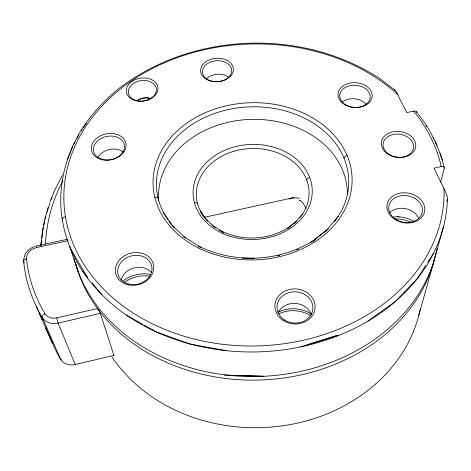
<?xml version="1.0" encoding="UTF-8"?>
<svg xmlns="http://www.w3.org/2000/svg" width="471" height="471" viewBox="0 0 471 471"><rect width="100%" height="100%" fill="white"/><g stroke="black" fill="none" stroke-linecap="round" stroke-linejoin="round"><path stroke-width="0.71" d="M41.012 245.438L42.531 230.955M41.042 245.468L41.254 242.118L41.077 244.873M42.626 230.354L44.904 218.785L48.054 207.47M440.673 182.354L444.306 168.147A193.398 153.917 -1.8 0 0 435.01 141.577M446.826 201.294L447.397 199.209A1.866 0.654 76.7 0 0 447.426 198.32L447.421 198.22A4.887 1.707 76.8 0 0 446.997 196.224L446.861 195.689M418.831 315.246L434.403 259.362M435.675 254.776L443.623 226.263M49.944 201.912L54.336 191.038L62.372 175.365M67.294 159.528L72.822 145.663L80.064 132.063C90.797 114.547 104.974 99.346 121.177 86.764M24.763 254.935C26.77 250.749 30.727 247.711 35.125 246.386M425.796 265.356L417.524 278.361L395.422 301.411L367.945 321.104M427.762 262.259L433.673 252.968M338.237 216.213L327.439 229.365L313.374 240.64M302.429 214.046L295.988 221.617L287.757 228.064M313.233 240.858L327.263 229.607M287.64 228.282L295.841 221.859M121.4 86.599C195.371 31.681 303.771 28.289 380.698 79.246L395.646 90.691L406.767 112.593L413.65 111.127A3.85 2.231 -26.5 0 1 416.764 112.781M310.307 242.706L315.605 239.244M289.112 198.939L289.771 198.603M313.592 240.528C280.057 261.599 236.089 263.866 200.352 246.975M287.946 227.946C268.558 239.922 243.342 241.229 222.701 231.679M307.116 344.966L338.231 335.164L300.716 346.862M36.738 246.392A3.686 0.424 77.5 0 0 36.455 247.605A11.434 9.079 -20.7 0 0 26.547 258.885A189.854 156.166 -5.4 0 0 44.945 313.668A11.916 9.85 -23.1 0 0 56.844 317.848L97.468 308.564A4.062 0.612 57.2 0 1 100.5 313.657M67.547 239.209L36.455 246.033M36.455 247.605L68.218 240.622M204.426 217.308L293.945 197.549M444.341 168.135A4.045 2.131 -25.2 0 0 441.186 166.569L433.979 168.153L443.994 188.594A190.154 150.991 -1.8 0 1 203.519 341.169A190.154 150.991 -1.8 0 1 93.287 116.119A190.154 150.991 -1.8 0 1 398.001 94.689M242.188 258.026L254.375 258.344M228.411 375.263L264.007 376.276L224.32 375.057M226.104 350.66L189.854 343.96L156.29 331.955L144.309 325.214M126.646 315.282L143.043 324.501M213.805 226.321L222.871 231.773M185.032 237.49L200.552 247.063M299.073 200.098L299.862 200.717M215.276 227.67L206.351 219.551M172.474 225.703L185.209 237.714M82.743 271.361L87.765 277.496M92.328 283.065L101.913 294.769M416.541 111.78L425.448 123.92L429.899 131.103L437.088 145.415M206.528 219.798L200.982 212.032L204.161 217.113L200.216 210.714M163.543 212.545L172.68 225.95M71.003 249.389L87.706 278.025M36.467 306.703L52.687 343.683L45.587 327.427L48.319 333.721M39.334 313.244L42.107 319.644M24.268 262.989L23.691 261.646A15.19 12.081 -20.8 0 1 25.028 255.258M69.508 246.045L78.845 273.463M440.02 152.851L442.434 160.287M413.65 111.127A190.154 150.991 -1.8 0 1 441.186 166.563M443.976 188.683A22.496 7.707 76.7 0 1 446.897 195.642M447.397 199.209A193.398 153.917 -1.8 0 1 217.808 349.641A193.398 153.917 -1.8 0 1 72.775 146.628M73.712 144.638A193.398 153.917 -1.8 0 1 75.019 142.006M76.732 138.751A193.398 153.917 -1.8 0 1 78.898 134.9M81.406 130.75A193.398 153.917 -1.8 0 1 82.154 129.578M83.29 127.829A193.398 153.917 -1.8 0 1 86.446 123.243M425.996 125.527A193.398 153.917 -1.8 0 1 426.761 126.723M433.126 137.779A193.398 153.917 -1.8 0 1 433.767 139.039M62.278 219.763A3.98 2.361 -8.9 0 1 65.41 216.648M394.421 89.837A4.18 1.319 79.4 0 1 395.01 90.055M437.094 248.523A184.726 150.52 -1.7 0 1 258.938 376.476A184.726 150.52 -1.7 0 1 74.047 258.673M154.806 197.249A3.114 1.878 -13.4 0 1 158.179 198.444M167.611 219.498A96.172 76.043 -1.9 0 1 255.729 106.799A96.172 76.043 -1.9 0 1 334.475 221.711M328.799 228.294A96.172 76.043 -1.9 0 1 324.872 232.121M315.211 239.798A96.172 76.043 -1.9 0 1 312.874 241.364M298.384 249.171A96.172 76.043 -1.9 0 1 296.547 249.96M279.798 255.47A96.172 76.043 -1.9 0 1 277.784 255.947M200.764 247.569A96.172 76.043 -1.9 0 1 198.244 246.28M185.439 238.132A96.172 76.043 -1.9 0 1 183.325 236.471M174.076 227.74A96.172 76.043 -1.9 0 1 168.789 221.193M343.989 158.079A3.073 1.778 -22.8 0 1 347.109 155.518M158.733 200.658A94.424 75.407 -1.8 0 1 250.484 119.41A94.424 75.407 -1.8 0 1 347.345 194.523M194.441 202.771A3.026 1.79 -15.3 0 1 197.608 203.919M202.501 214.735A56.426 45.075 -1.9 0 1 218.691 158.009A56.426 45.075 -1.9 0 1 291.166 160.152A56.426 45.075 -1.9 0 1 299.98 217.62M297.036 220.928A56.426 45.075 -1.9 0 1 294.234 223.601M290.101 226.887A56.426 45.075 -1.9 0 1 287.31 228.771M223.672 232.568A56.426 45.075 -1.9 0 1 219.445 230.378M214.423 227.14A56.426 45.075 -1.9 0 1 211.856 225.15M207.67 221.258A56.426 45.075 -1.9 0 1 203.725 216.525M306.751 180.028A3.003 1.731 -20.8 0 1 309.724 177.561M300.009 200.269A28.077 16.208 -82 0 1 306.015 208.859M293.109 198.226A33.412 17.657 -89.7 0 1 299.25 198.456M290.001 199.145A34.607 16.609 73 0 1 292.933 197.455M278.149 312.285A30.468 27.1 5.5 0 1 311.078 313.869M397.595 216.395A30.827 24.875 11.5 0 1 399.019 216.472M393.415 216.966A28.955 23.338 11.5 0 1 413.785 221.205M278.114 312.909A17.568 15.437 4.8 0 1 295.164 303.406A17.568 15.437 4.8 0 1 311.278 314.693M389.817 212.592A16.662 13.235 10.9 0 1 405.937 208.718A16.662 13.235 10.9 0 1 418.801 218.885M123.166 281.016A29.473 25.14 -15.2 0 1 150.755 274.475M342.6 101.836A14.96 11.016 4.1 0 1 366.25 104.491M206.475 78.881A14.365 10.433 -4.1 0 1 228.653 77.273M98.098 157.267A15.355 11.698 -11.9 0 1 123.237 151.968M121.129 280.18A16.974 14.289 -14.6 0 1 134.1 267.869A16.974 14.289 -14.6 0 1 151.379 272.391M75.548 364.436A3.615 0.359 78.3 0 1 75.219 364.507A14.589 12.458 -25.6 0 1 60.571 359.173A178.256 152.286 -5.6 0 1 49.796 336.394M61.518 359.756A3.674 1.731 -31.5 0 1 60.571 359.173L42.272 317.489A192.933 159.01 -5.4 0 1 23.691 261.646A3.815 2.108 -6.3 0 1 26.547 258.885M435.71 253.781A183.46 149.996 -1.6 0 1 258.137 380.068A183.46 149.996 -1.6 0 1 75.331 262.359M56.844 317.848A3.909 0.43 78 0 0 58.104 323.071L75.219 364.507L113.982 355.417L100.305 313.403L58.104 323.071A15.837 13.106 -23.2 0 1 42.272 317.489A3.986 2.049 -30.8 0 1 44.945 313.668M137.067 100.729A12.281 9.014 -8.6 0 1 150.626 98.48M136.696 101.029A11.763 8.631 -8.6 0 1 151.085 98.645M148.1 100.211A24.739 9.349 -73.4 0 1 150.32 98.386M41.271 243.584A215.235 178.721 -1.5 0 1 41.513 240.728M41.807 237.89A215.235 178.721 -1.5 0 1 43.385 227.334M43.791 225.238A215.235 178.721 -1.5 0 1 44.686 221.082M45.175 219.015A215.235 178.721 -1.5 0 1 45.875 216.266M47.012 212.18A215.235 178.721 -1.5 0 1 50.097 202.777M51.345 199.474A215.235 178.721 -1.5 0 1 52.122 197.502M45.504 244.184A210.513 174.27 -1.5 0 1 62.914 180.499M420.156 309.547A166.381 142.266 -1.2 0 1 284.708 425.496A166.381 142.266 -1.2 0 1 111.904 356.806M395.069 218.974A28.849 23.297 11.6 0 1 411.442 222.389M279.25 313.674A30.35 27.035 5.6 0 1 310.937 315.811M124.256 282.576A29.367 25.087 -15.3 0 1 149.819 276.224M114.135 355.629A3.75 0.518 56.8 0 1 113.27 355.193M389.187 154.441A15.349 11.522 7.7 0 0 413.503 147.923A15.349 11.522 7.7 0 0 392.261 134.724A15.349 11.522 7.7 0 0 389.187 154.441M388.275 154.364A17.297 12.97 7.7 0 0 415.663 146.993A17.297 12.97 7.7 0 0 391.695 132.157A17.297 12.97 7.7 0 0 388.275 154.364M135.342 100.553A15.979 11.54 -8.5 0 0 157.979 87.518A15.979 11.54 -8.5 0 0 133.099 80.682A15.979 11.54 -8.5 0 0 135.342 100.553M136.307 100.529A14.177 10.25 -8.5 0 0 156.413 88.972A14.177 10.25 -8.5 0 0 134.341 82.872A14.177 10.25 -8.5 0 0 136.307 100.529M198.85 248.158A99.552 78.598 -1.9 0 0 351.996 183.708A99.552 78.598 -1.9 0 0 206.875 112.039A99.552 78.598 -1.9 0 0 198.85 248.158M222.913 233.51A59.605 47.547 -1.9 0 0 312.255 191.208A59.605 47.547 -1.9 0 0 222.824 151.144A59.605 47.547 -1.9 0 0 222.913 233.51M283.148 320.392A20.135 17.527 4.4 0 0 315.011 308.693A20.135 17.527 4.4 0 0 286.868 290.254A20.135 17.527 4.4 0 0 283.148 320.392M284.36 319.886A17.951 15.637 4.5 0 0 312.791 309.482A17.951 15.637 4.5 0 0 287.722 293.003A17.951 15.637 4.5 0 0 284.36 319.886M393.562 218.532A19.07 14.978 10.5 0 0 424.489 211.938A19.07 14.978 10.5 0 0 399.514 193.269A19.07 14.978 10.5 0 0 393.562 218.532M394.621 218.509A17.003 13.371 10.5 0 0 422.21 212.651A17.003 13.371 10.5 0 0 399.973 195.965A17.003 13.371 10.5 0 0 394.621 218.509M345.561 105.104A17.086 12.417 3.9 0 0 372.125 96.526A17.086 12.417 3.9 0 0 347.622 83.691A17.086 12.417 3.9 0 0 345.561 105.104M346.432 105.245A15.237 11.086 3.9 0 0 370.135 97.603A15.237 11.086 3.9 0 0 348.299 86.128A15.237 11.086 3.9 0 0 346.432 105.245M208.594 80.37A16.391 11.746 -4.1 0 0 233.357 69.578A16.391 11.746 -4.1 0 0 209.012 59.988A16.391 11.746 -4.1 0 0 208.594 80.37M209.577 80.476A14.619 10.492 -4.1 0 0 231.673 70.856A14.619 10.492 -4.1 0 0 209.978 62.272A14.619 10.492 -4.1 0 0 209.577 80.476M102.06 159.746A17.545 13.2 -11.7 0 0 125.904 143.567A17.545 13.2 -11.7 0 0 98.062 137.226A17.545 13.2 -11.7 0 0 102.06 159.746M103.043 159.522A15.643 11.787 -11.7 0 0 124.326 145.097A15.643 11.787 -11.7 0 0 99.505 139.41A15.643 11.787 -11.7 0 0 103.043 159.522M127.559 284.684A19.435 16.191 -14.3 0 0 153.593 265.055A19.435 16.191 -14.3 0 0 122.525 257.072A19.435 16.191 -14.3 0 0 127.559 284.684M128.565 284.031A17.333 14.448 -14.3 0 0 151.797 266.539A17.333 14.448 -14.3 0 0 124.109 259.386A17.333 14.448 -14.3 0 0 128.565 284.031"/></g></svg>
